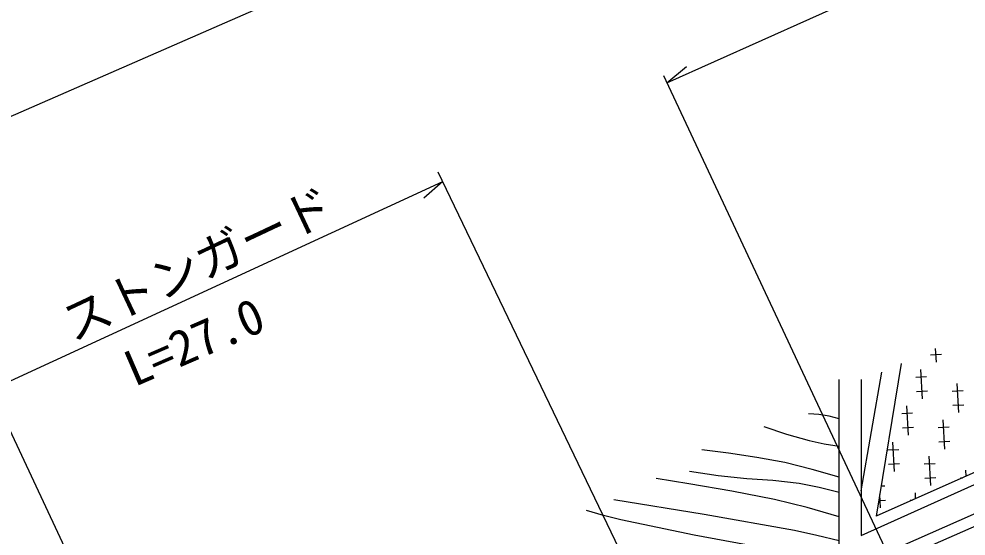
# Model space of a CAD drawing. Units: millimetres, scale not verified. Extents: x 40000 to 680000, y 20000 to 380000.
# Drawn here: x 272854 to 321423, y 292698 to 319200 of the extents above; entities that cross this region are included whole.
import ezdxf
from ezdxf.enums import TextEntityAlignment as Align

# ---------------------------------------------------------------- set-up
doc = ezdxf.new("R2010")
doc.units = ezdxf.units.MM
doc.header["$LTSCALE"] = 1000
doc.layers.add('M-BGD', color=7, linetype='Continuous', lineweight=25)
doc.styles.add('ＭＳ ゴシック', font='')
doc.styles.get('ＭＳ ゴシック').set_extended_font_data('MS Gothic')

msp = doc.modelspace()

# ---------------------------------------------------------------- linework, layer by layer
at = {"layer": 'M-BGD'}
for p, q in [((259944, 308747), (331274, 339930)), ((306086, 315929), (355420, 338056)), ((306086, 315929), (307080, 316769)), ((305913, 316299), (322309, 281333)), ((310854, 277025), (294360, 311353)), ((271405, 300195), (294595, 310862)), ((294595, 310862), (293610, 310013)), ((316044, 292728), (345178, 305822)), ((344154, 305884), (316815, 293711)), ((318136, 292203), (343412, 303359)), ((318851, 291869), (343363, 302755)), ((319900, 301606), (319864, 302306)), ((320158, 301995), (319596, 301965)), ((318100, 301536), (316815, 293711)), ((319184, 299738), (319105, 301236)), ((271098, 300850), (287241, 266444)), ((314915, 291942), (314915, 300728)), ((316044, 295019), (317104, 301100)), ((316044, 300728), (316044, 292728)), ((318840, 300847), (319402, 300876)), ((320707, 300130), (321269, 300160)), ((321051, 299022), (320972, 300520)), ((319441, 300127), (318879, 300098)), ((318467, 297871), (318388, 299369)), ((321308, 299411), (320747, 299381)), ((318123, 298980), (318685, 299009)), ((318724, 298260), (318163, 298231)), ((319991, 298263), (320552, 298293)), ((320334, 297155), (320256, 298652)), ((317750, 296004), (317672, 297502)), ((320592, 297544), (320030, 297514)), ((317407, 297113), (317968, 297142)), ((319617, 295287), (319539, 296785)), ((318008, 296393), (317446, 296364)), ((319274, 296396), (319836, 296425)), ((321422, 295763), (321406, 296069)), ((319875, 295676), (319313, 295647)), ((321141, 295679), (321247, 295685)), ((317033, 294137), (316998, 294823)), ((317070, 295265), (317252, 295275)), ((318838, 294612), (318822, 294918)), ((317291, 294526), (316946, 294508)), ((318557, 294529), (318663, 294534))]:
    msp.add_line(p, q, dxfattribs=at)
for points in [[(314915, 298699), (314406, 298842), (313876, 298927), (313617, 298944), (313346, 298954)], [(311057, 298318), (312212, 297925), (313381, 297591), (314140, 297432), (314915, 297300)], [(314915, 295710), (313535, 296115), (312131, 296464), (310697, 296731), (309241, 296940), (308564, 297026), (307877, 297109)], [(307241, 296028), (308703, 295805), (310173, 295641), (311520, 295557), (312869, 295413), (313895, 295204), (314915, 294948)], [(314915, 293687), (313274, 294159), (311608, 294577), (309419, 295004), (307211, 295375), (306373, 295511), (305525, 295647)], [(303363, 294577), (308001, 293822), (312630, 293008), (313769, 292749), (314915, 292478)], [(315144, 291394), (313205, 291686), (311268, 292038), (307487, 292750), (303717, 293521), (302839, 293758), (301964, 294005)]]:
    msp.add_lwpolyline(points, dxfattribs=at)

# ---------------------------------------------------------------- texts
at = {"layer": 'M-BGD', "style": 'ＭＳ ゴシック'}
for s, rotation, p in [('ストンガード', 25.2, (275836, 302135)), ('L=27.0', 23.4, (278989, 299823))]:
    msp.add_text(s, height=1833, rotation=rotation, dxfattribs=at).set_placement(p, align=Align.BOTTOM_LEFT)

doc.saveas('drawing.dxf')
